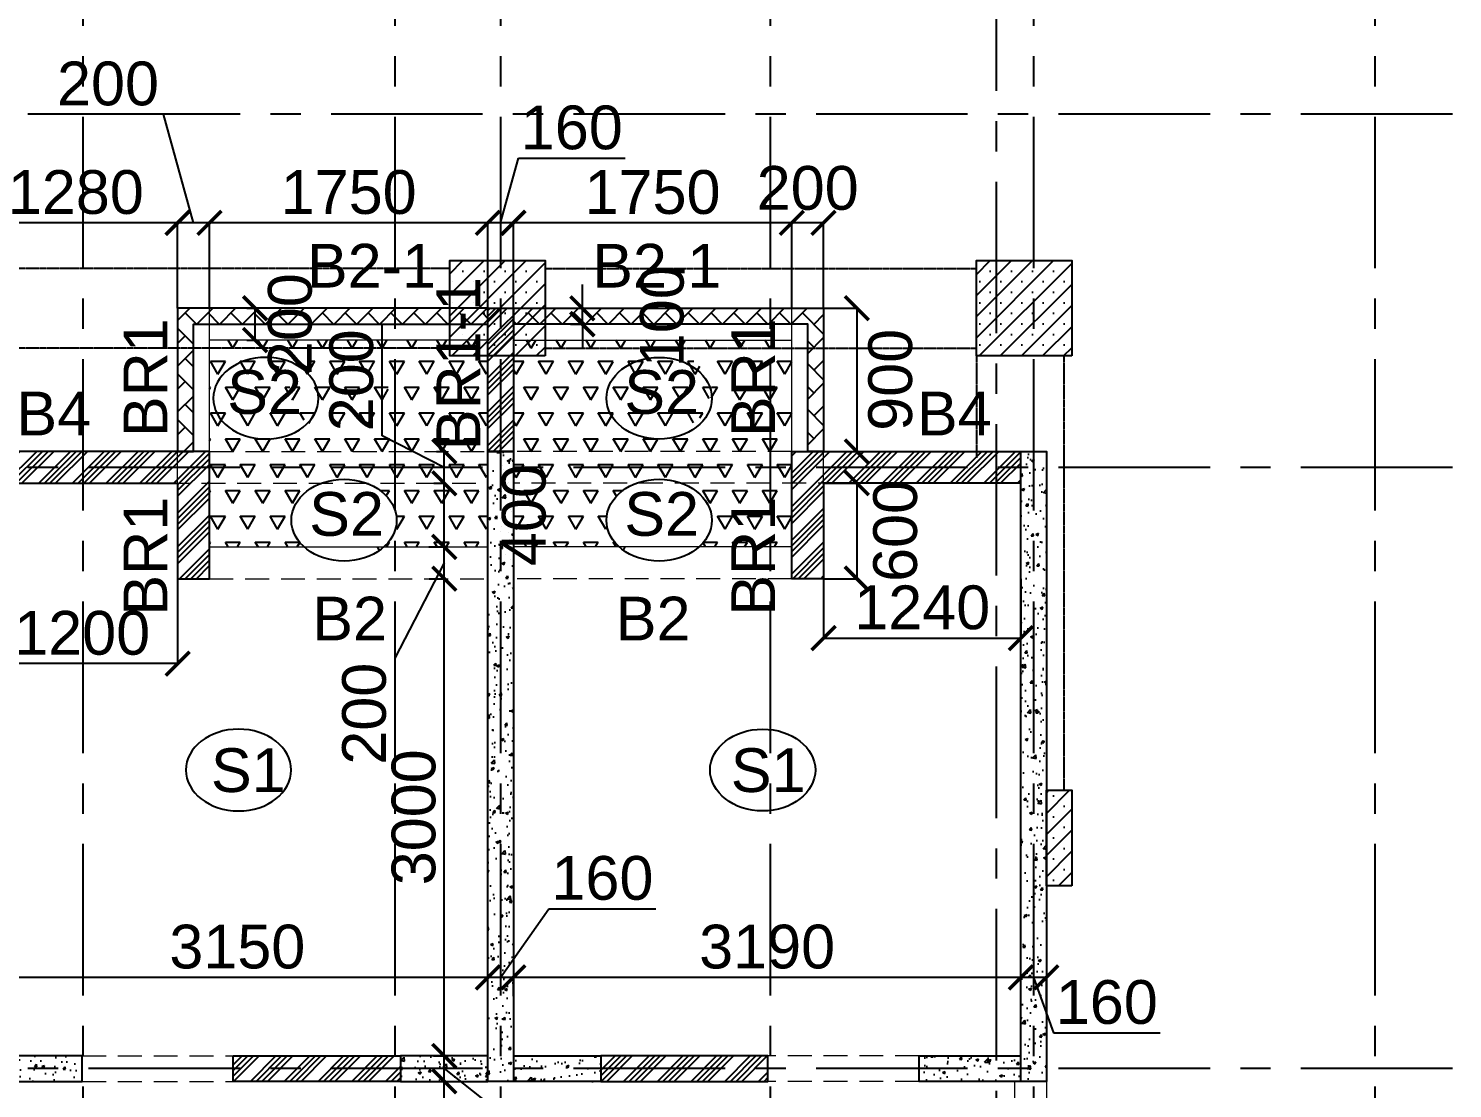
# Model space of a CAD drawing. Header units: inches. Extents: x 278200 to 407749, y -182622 to -96622.
# Drawn here: x 358032 to 366982, y -109950 to -103286 of the extents above; entities that cross this region are included whole.
import ezdxf

# ---------------------------------------------------------------- set-up
doc = ezdxf.new("R2010")
doc.units = ezdxf.units.IN
doc.header["$MEASUREMENT"] = 0
for name, pattern in [('CENTER', [50.8, 31.75, -6.35, 6.35, -6.35]), ('DASHED2', [9.525, 6.35, -3.175]), ('Hidden', [3, 2, -1])]:
    doc.linetypes.add(name, pattern=pattern)
for name, color, linetype in [('160 R.C. WALL HAT', 8, 'Continuous'), ('160 R.C.WALL', 6, 'Continuous'), ('AR-Column', 40, 'Continuous'), ('AR-Hidden', 251, 'DASHED2'), ('BAL. PARAPET WALL', 4, 'Continuous'), ('BEAM TEXT', 4, 'Continuous'), ('DIM', 251, 'Continuous'), ('GRID', 8, 'CENTER'), ('NON S.WALL HATCH', 8, 'Continuous'), ('NON STRUC R.C.WALL', 6, 'Continuous'), ('NON.STRUC.R.C.WALLS', 1, 'Continuous'), ('PARAPET WALL', 4, 'Continuous'), ('SUNKEN', 8, 'Continuous')]:
    doc.layers.add(name, color=color, linetype=linetype)
for name, color, linetype, lineweight in [('BEAMS', 3, 'Continuous', 0), ('SLAB CIR', 1, 'Continuous', 25), ('SLAB TXT', 3, 'Continuous', 0)]:
    doc.layers.add(name, color=color, linetype=linetype, lineweight=lineweight)
doc.styles.add('T200', font='sanss___.ttf', dxfattribs={"height": 275})
doc.styles.add('T300', font='sanss___.ttf', dxfattribs={"height": 350})
doc.dimstyles.new('T 200', dxfattribs={"dimtxt": 275, "dimasz": 150, "dimexe": 1, "dimexo": 0, "dimgap": 50, "dimtad": 1, "dimdec": 0, "dimrnd": 5, "dimdsep": 46, "dimtxsty": 'T200', "dimblk": 'ARCHTICK', "dimcen": 2.5, "dimdle": 1, "dimclrd": 5, "dimclre": 253, "dimclrt": 1, "dimadec": 0, "dimazin": 0, "dimtfac": 1, "dimtdec": 0, "dimtmove": 2, "dimatfit": 3, "dimfxl": 0, "dimarcsym": 0})
pattern_1 = [(60, (2581941.19, -332303.54), (-93.75, 162.379763), [93.75, -93.75]), (120, (2581941.19, -332303.54), (-187.5, 1e-07), [93.75, -93.75]), (0, (2581894.31, -332222.35), (93.75, 162.379763), [93.75, -93.75])]
pattern_2 = [(45, (2626358.34, -227125.94), (-106.066017, 106.066017), []), (45, (2626393.7, -227125.94), (-106.066017, 106.066017), []), (45, (2626429.05, -227125.94), (-106.066017, 106.066017), []), (45, (2626464.41, -227125.94), (-106.066017, 106.066017), [])]
pattern_3 = [(50, (2464819.82, 125850.9), (179.315046, -15.688034), [18.75, -206.25]), (355, (2464819.82, 125850.9), (-34.687833, 188.048033), [15, -165]), (100.451444, (2464834.76, 125849.6), (144.627212, 172.359998), [15.935048, -175.285528]), (46.1842, (2464819.82, 125900.9), (266.810333, -41.37982), [28.125, -309.375]), (96.635635, (2464842.05, 125897.46), (233.665486, 243.52965), [23.902586, -262.92844]), (351.184164, (2464819.82, 125900.9), (233.665486, 243.52965), [22.5, -247.5]), (21, (2464844.82, 125888.4), (149.226763, -100.654723), [18.75, -206.25]), (326, (2464844.82, 125888.4), (60.828833, 181.287511), [15, -165]), (71.451445, (2464857.25, 125880.02), (210.055594, 80.632788), [15.935047, -175.285528]), (37.5, (2464819.816, 125850.906), (3.0399638, 83.2234635), [0, -163, 0, -167.5, 0, -165.625]), (7.5, (2464819.82, 125850.91), (65.7673844, 98.602928), [0, -95.5, 0, -159.25, 0, -63.125]), (327.5, (2464764.066, 125850.906), (133.455609, -5.638718), [0, -62.5, 0, -195, 0, -258.75]), (317.5, (2464739.07, 125850.91), (145.7965423, 25.0262456), [0, -81.25, 0, -129.5, 0, -183.75])]
pattern_4 = [(45, (-132245.64, 74440.45), (-66.29126, 66.29126), []), (45, (-132179.35, 74440.45), (-66.29126, 66.29126), [0, -93.75])]

# ---------------------------------------------------------------- blocks, each defined once
blk = doc.blocks.new('_ARCHTICK')
at = {"color": 0, "linetype": 'ByBlock', "const_width": 0.15}
blk.add_lwpolyline([(-0.5, -0.5), (0.5, 0.5)], dxfattribs=at)
blk = doc.blocks.new('*D294')
at = {"layer": 'Defpoints', "color": 0}
for p in [(361079.3, -109251.4), (361079.3, -109370.1, 14.7), (364269.3, -109370.1, 14.7)]:
    blk.add_point(p, dxfattribs=at)
at = {"layer": 'DIM', "color": 5, "lineweight": -2}
blk.add_line((364270.3, -109251.4), (361078.3, -109251.4), dxfattribs=at)
at = {"layer": 'DIM', "color": 253, "lineweight": -2}
for p, q in [((361079.3, -109370.1), (361079.3, -109250.4)), ((364269.3, -109370.1), (364269.3, -109250.4))]:
    blk.add_line(p, q, dxfattribs=at)
at = {"layer": 'DIM', "color": 5, "lineweight": -2, "xscale": 150, "yscale": 150, "zscale": 150, "rotation": 180}
blk.add_blockref('_ARCHTICK', (361079.3, -109251.4), dxfattribs=at)
at = {"layer": 'DIM', "color": 5, "lineweight": -2, "xscale": 150, "yscale": 150, "zscale": 150}
blk.add_blockref('_ARCHTICK', (364269.3, -109251.4), dxfattribs=at)
at = {"layer": 'DIM', "color": 1, "insert": (362674.3, -109059.5), "char_height": 275, "attachment_point": 5, "style": 'T200'}
blk.add_mtext('3190', dxfattribs=at)
blk = doc.blocks.new('*D295')
at = {"layer": 'Defpoints', "color": 0}
for p in [(360919.3, -109251.4), (361079.3, -109370.1, 14.7), (360919.3, -109374.8, 14.7)]:
    blk.add_point(p, dxfattribs=at)
at = {"layer": 'DIM', "color": 5, "lineweight": -2}
for p, q in [((360999.3, -109251.4), (361303.1, -108819.7)), ((361303.1, -108819.7), (361975.4, -108819.7)), ((361080.3, -109251.4), (360918.3, -109251.4))]:
    blk.add_line(p, q, dxfattribs=at)
at = {"layer": 'DIM', "color": 253, "lineweight": -2}
for p, q in [((360919.3, -109374.8), (360919.3, -109250.4)), ((361079.3, -109370.1), (361079.3, -109250.4))]:
    blk.add_line(p, q, dxfattribs=at)
at = {"layer": 'DIM', "color": 5, "lineweight": -2, "xscale": 150, "yscale": 150, "zscale": 150, "rotation": 180}
blk.add_blockref('_ARCHTICK', (360919.3, -109251.4), dxfattribs=at)
at = {"layer": 'DIM', "color": 5, "lineweight": -2, "xscale": 150, "yscale": 150, "zscale": 150}
blk.add_blockref('_ARCHTICK', (361079.3, -109251.4), dxfattribs=at)
at = {"layer": 'DIM', "color": 1, "insert": (361639.2, -108627.8), "char_height": 275, "attachment_point": 5, "style": 'T200'}
blk.add_mtext('160', dxfattribs=at)
blk = doc.blocks.new('*D296')
at = {"layer": 'Defpoints', "color": 0}
for p in [(357769.3, -109251.4), (357769.3, -109328.9, 14.7), (360919.3, -109374.8, 14.7)]:
    blk.add_point(p, dxfattribs=at)
at = {"layer": 'DIM', "color": 5, "lineweight": -2}
blk.add_line((360920.3, -109251.4), (357768.3, -109251.4), dxfattribs=at)
at = {"layer": 'DIM', "color": 253, "lineweight": -2}
for p, q in [((357769.3, -109328.9), (357769.3, -109250.4)), ((360919.3, -109374.8), (360919.3, -109250.4))]:
    blk.add_line(p, q, dxfattribs=at)
at = {"layer": 'DIM', "color": 5, "lineweight": -2, "xscale": 150, "yscale": 150, "zscale": 150, "rotation": 180}
blk.add_blockref('_ARCHTICK', (357769.3, -109251.4), dxfattribs=at)
at = {"layer": 'DIM', "color": 5, "lineweight": -2, "xscale": 150, "yscale": 150, "zscale": 150}
blk.add_blockref('_ARCHTICK', (360919.3, -109251.4), dxfattribs=at)
at = {"layer": 'DIM', "color": 1, "insert": (359344.3, -109059.5), "char_height": 275, "attachment_point": 5, "style": 'T200'}
blk.add_mtext('3150', dxfattribs=at)
blk = doc.blocks.new('*D356')
at = {"layer": 'Defpoints', "color": 0}
for p in [(360568.6, -109904.9, 14.7), (360645.3, -109904.9), (360589.4, -111704.9, 14.7)]:
    blk.add_point(p, dxfattribs=at)
at = {"layer": 'DIM', "color": 253, "lineweight": -2}
for p, q in [((360568.6, -109904.9), (360646.3, -109904.9)), ((360589.4, -111704.9), (360646.3, -111704.9))]:
    blk.add_line(p, q, dxfattribs=at)
at = {"layer": 'DIM', "color": 5, "lineweight": -2}
blk.add_line((360645.3, -111705.9), (360645.3, -109903.9), dxfattribs=at)
at = {"layer": 'DIM', "color": 5, "lineweight": -2, "xscale": 150, "yscale": 150, "zscale": 150}
for p, rotation in [((360645.3, -109904.9), 90), ((360645.3, -111704.9), 270)]:
    blk.add_blockref('_ARCHTICK', p, dxfattribs=dict(at, rotation=rotation))
at = {"layer": 'DIM', "color": 1, "insert": (360453.7, -110804.9), "char_height": 275, "attachment_point": 5, "rotation": 90, "style": 'T200'}
blk.add_mtext('1800', dxfattribs=at)
blk = doc.blocks.new('*D357')
at = {"layer": 'Defpoints', "color": 0}
for p in [(360576.5, -109744.9, 14.7), (360645.3, -109744.9), (360568.6, -109904.9, 14.7)]:
    blk.add_point(p, dxfattribs=at)
at = {"layer": 'DIM', "color": 253, "lineweight": -2}
for p, q in [((360576.5, -109744.9), (360646.3, -109744.9)), ((360568.6, -109904.9), (360646.3, -109904.9))]:
    blk.add_line(p, q, dxfattribs=at)
at = {"layer": 'DIM', "color": 5, "lineweight": -2}
for p, q in [((360645.3, -109905.9), (360645.3, -109743.9)), ((360645.3, -109824.9), (360999.3, -110105.9)), ((360999.3, -110105.9), (360999.3, -110778.2))]:
    blk.add_line(p, q, dxfattribs=at)
at = {"layer": 'DIM', "color": 5, "lineweight": -2, "xscale": 150, "yscale": 150, "zscale": 150}
for p, rotation in [((360645.3, -109744.9), 90), ((360645.3, -109904.9), 270)]:
    blk.add_blockref('_ARCHTICK', p, dxfattribs=dict(at, rotation=rotation))
at = {"layer": 'DIM', "color": 1, "insert": (360807.4, -110442), "char_height": 275, "attachment_point": 5, "rotation": 90, "style": 'T200'}
blk.add_mtext('160', dxfattribs=at)
blk = doc.blocks.new('*D358')
at = {"layer": 'Defpoints', "color": 0}
for p in [(360549.8, -106744.9, 14.7), (360645.3, -106744.9), (360576.5, -109744.9, 14.7)]:
    blk.add_point(p, dxfattribs=at)
at = {"layer": 'DIM', "color": 253, "lineweight": -2}
for p, q in [((360549.8, -106744.9), (360646.3, -106744.9)), ((360576.5, -109744.9), (360646.3, -109744.9))]:
    blk.add_line(p, q, dxfattribs=at)
at = {"layer": 'DIM', "color": 5, "lineweight": -2}
blk.add_line((360645.3, -109745.9), (360645.3, -106743.9), dxfattribs=at)
at = {"layer": 'DIM', "color": 5, "lineweight": -2, "xscale": 150, "yscale": 150, "zscale": 150}
for p, rotation in [((360645.3, -106744.9), 90), ((360645.3, -109744.9), 270)]:
    blk.add_blockref('_ARCHTICK', p, dxfattribs=dict(at, rotation=rotation))
at = {"layer": 'DIM', "color": 1, "insert": (360453.5, -108244.9), "char_height": 275, "attachment_point": 5, "rotation": 90, "style": 'T200'}
blk.add_mtext('3000', dxfattribs=at)
blk = doc.blocks.new('*D359')
at = {"layer": 'Defpoints', "color": 0}
for p in [(360548.9, -106544.9, 14.7), (360645.3, -106544.9), (360549.8, -106744.9, 14.7)]:
    blk.add_point(p, dxfattribs=at)
at = {"layer": 'DIM', "color": 253, "lineweight": -2}
for p, q in [((360548.9, -106544.9), (360646.3, -106544.9)), ((360549.8, -106744.9), (360646.3, -106744.9))]:
    blk.add_line(p, q, dxfattribs=at)
at = {"layer": 'DIM', "color": 5, "lineweight": -2}
for p, q in [((360645.3, -106745.9), (360645.3, -106543.9)), ((360645.3, -106644.9), (360334.3, -107244.7)), ((360334.3, -107244.7), (360334.3, -107942.9))]:
    blk.add_line(p, q, dxfattribs=at)
at = {"layer": 'DIM', "color": 5, "lineweight": -2, "xscale": 150, "yscale": 150, "zscale": 150}
for p, rotation in [((360645.3, -106544.9), 90), ((360645.3, -106744.9), 270)]:
    blk.add_blockref('_ARCHTICK', p, dxfattribs=dict(at, rotation=rotation))
at = {"layer": 'DIM', "color": 1, "insert": (360142.6, -107593.8), "char_height": 275, "attachment_point": 5, "rotation": 90, "style": 'T200'}
blk.add_mtext('200', dxfattribs=at)
blk = doc.blocks.new('*D360')
at = {"layer": 'Defpoints', "color": 0}
for p in [(360580.3, -106144.9, 14.7), (360645.3, -106144.9), (360548.9, -106544.9, 14.7)]:
    blk.add_point(p, dxfattribs=at)
at = {"layer": 'DIM', "color": 253, "lineweight": -2}
for p, q in [((360580.3, -106144.9), (360646.3, -106144.9)), ((360548.9, -106544.9), (360646.3, -106544.9))]:
    blk.add_line(p, q, dxfattribs=at)
at = {"layer": 'DIM', "color": 5, "lineweight": -2}
blk.add_line((360645.3, -106545.9), (360645.3, -106143.9), dxfattribs=at)
at = {"layer": 'DIM', "color": 5, "lineweight": -2, "xscale": 150, "yscale": 150, "zscale": 150}
for p, rotation in [((360645.3, -106144.9), 90), ((360645.3, -106544.9), 270)]:
    blk.add_blockref('_ARCHTICK', p, dxfattribs=dict(at, rotation=rotation))
at = {"layer": 'DIM', "color": 1, "insert": (361146.3, -106344.9), "char_height": 275, "attachment_point": 5, "rotation": 90, "style": 'T200'}
blk.add_mtext('400', dxfattribs=at)
blk = doc.blocks.new('*D361')
at = {"layer": 'Defpoints', "color": 0}
for p in [(360595.8, -105944.9, 14.7), (360645.3, -105944.9), (360580.3, -106144.9, 14.7)]:
    blk.add_point(p, dxfattribs=at)
at = {"layer": 'DIM', "color": 5, "lineweight": -2}
for p, q in [((360253.8, -105846.9), (360253.8, -105148.7)), ((360645.3, -106044.9), (360253.8, -105846.9)), ((360645.3, -106145.9), (360645.3, -105943.9))]:
    blk.add_line(p, q, dxfattribs=at)
at = {"layer": 'DIM', "color": 253, "lineweight": -2}
for p, q in [((360595.8, -105944.9), (360646.3, -105944.9)), ((360580.3, -106144.9), (360646.3, -106144.9))]:
    blk.add_line(p, q, dxfattribs=at)
at = {"layer": 'DIM', "color": 5, "lineweight": -2, "xscale": 150, "yscale": 150, "zscale": 150}
for p, rotation in [((360645.3, -105944.9), 90), ((360645.3, -106144.9), 270)]:
    blk.add_blockref('_ARCHTICK', p, dxfattribs=dict(at, rotation=rotation))
at = {"layer": 'DIM', "color": 1, "insert": (360062.1, -105497.8), "char_height": 275, "attachment_point": 5, "rotation": 90, "style": 'T200'}
blk.add_mtext('200', dxfattribs=at)
blk = doc.blocks.new('*D433')
at = {"layer": 'Defpoints', "color": 0}
for p in [(364269.3, -109251.4), (364269.3, -109434.5, 14.7), (364429.3, -109434.5, 14.7)]:
    blk.add_point(p, dxfattribs=at)
at = {"layer": 'DIM', "color": 5, "lineweight": -2}
for p, q in [((364430.3, -109251.4), (364268.3, -109251.4)), ((364349.3, -109251.4), (364473.3, -109599.8)), ((364473.3, -109599.8), (365145.6, -109599.8))]:
    blk.add_line(p, q, dxfattribs=at)
at = {"layer": 'DIM', "color": 253, "lineweight": -2}
for p, q in [((364269.3, -109434.5), (364269.3, -109250.4)), ((364429.3, -109434.5), (364429.3, -109250.4))]:
    blk.add_line(p, q, dxfattribs=at)
at = {"layer": 'DIM', "color": 5, "lineweight": -2, "xscale": 150, "yscale": 150, "zscale": 150, "rotation": 180}
blk.add_blockref('_ARCHTICK', (364269.3, -109251.4), dxfattribs=at)
at = {"layer": 'DIM', "color": 5, "lineweight": -2, "xscale": 150, "yscale": 150, "zscale": 150}
blk.add_blockref('_ARCHTICK', (364429.3, -109251.4), dxfattribs=at)
at = {"layer": 'DIM', "color": 1, "insert": (364809.4, -109408), "char_height": 275, "attachment_point": 5, "style": 'T200'}
blk.add_mtext('160', dxfattribs=at)
blk = doc.blocks.new('*D434')
at = {"layer": 'Defpoints', "color": 0}
for p in [(363029.3, -105044.9, 14.7), (363029.2, -105944.9, 14.7), (363238.2, -105944.9)]:
    blk.add_point(p, dxfattribs=at)
at = {"layer": 'DIM', "color": 253, "lineweight": -2}
for p, q in [((363029.3, -105044.9), (363239.2, -105044.9)), ((363029.2, -105944.9), (363239.2, -105944.9))]:
    blk.add_line(p, q, dxfattribs=at)
at = {"layer": 'DIM', "color": 5, "lineweight": -2}
blk.add_line((363238.2, -105043.9), (363238.2, -105945.9), dxfattribs=at)
at = {"layer": 'DIM', "color": 5, "lineweight": -2, "xscale": 150, "yscale": 150, "zscale": 150}
for p, rotation in [((363238.2, -105044.9), 90), ((363238.2, -105944.9), 270)]:
    blk.add_blockref('_ARCHTICK', p, dxfattribs=dict(at, rotation=rotation))
at = {"layer": 'DIM', "color": 1, "insert": (363449.5, -105494.9), "char_height": 275, "attachment_point": 5, "rotation": 90, "style": 'T200'}
blk.add_mtext('900', dxfattribs=at)
blk = doc.blocks.new('*D435')
at = {"layer": 'Defpoints', "color": 0}
for p in [(363029.3, -106144.9, 14.7), (363029.3, -106744.9, 14.7), (363238.2, -106744.9)]:
    blk.add_point(p, dxfattribs=at)
at = {"layer": 'DIM', "color": 253, "lineweight": -2}
for p, q in [((363029.3, -106144.9), (363239.2, -106144.9)), ((363029.3, -106744.9), (363239.2, -106744.9))]:
    blk.add_line(p, q, dxfattribs=at)
at = {"layer": 'DIM', "color": 5, "lineweight": -2}
blk.add_line((363238.2, -106143.9), (363238.2, -106745.9), dxfattribs=at)
at = {"layer": 'DIM', "color": 5, "lineweight": -2, "xscale": 150, "yscale": 150, "zscale": 150}
for p, rotation in [((363238.2, -106144.9), 90), ((363238.2, -106744.9), 270)]:
    blk.add_blockref('_ARCHTICK', p, dxfattribs=dict(at, rotation=rotation))
at = {"layer": 'DIM', "color": 1, "insert": (363480.5, -106444.9), "char_height": 275, "attachment_point": 5, "rotation": 90, "style": 'T200'}
blk.add_mtext('600', dxfattribs=at)
blk = doc.blocks.new('*D436')
at = {"layer": 'Defpoints', "color": 0}
for p in [(362829.3, -104507.8), (362829.3, -105044.9, 14.7), (363029.3, -105044.9, 14.7)]:
    blk.add_point(p, dxfattribs=at)
at = {"layer": 'DIM', "color": 5, "lineweight": -2}
blk.add_line((363030.3, -104507.8), (362828.3, -104507.8), dxfattribs=at)
at = {"layer": 'DIM', "color": 253, "lineweight": -2}
for p, q in [((362829.3, -105044.9), (362829.3, -104506.8)), ((363029.3, -105044.9), (363029.3, -104506.8))]:
    blk.add_line(p, q, dxfattribs=at)
at = {"layer": 'DIM', "color": 5, "lineweight": -2, "xscale": 150, "yscale": 150, "zscale": 150, "rotation": 180}
blk.add_blockref('_ARCHTICK', (362829.3, -104507.8), dxfattribs=at)
at = {"layer": 'DIM', "color": 5, "lineweight": -2, "xscale": 150, "yscale": 150, "zscale": 150}
blk.add_blockref('_ARCHTICK', (363029.3, -104507.8), dxfattribs=at)
at = {"layer": 'DIM', "color": 1, "insert": (362929.3, -104290.1), "char_height": 275, "attachment_point": 5, "style": 'T200'}
blk.add_mtext('200', dxfattribs=at)
blk = doc.blocks.new('*D437')
at = {"layer": 'Defpoints', "color": 0}
for p in [(361079.3, -104507.8), (361079.3, -105044.9, 14.7), (362829.3, -105044.9, 14.7)]:
    blk.add_point(p, dxfattribs=at)
at = {"layer": 'DIM', "color": 5, "lineweight": -2}
blk.add_line((362830.3, -104507.8), (361078.3, -104507.8), dxfattribs=at)
at = {"layer": 'DIM', "color": 253, "lineweight": -2}
for p, q in [((361079.3, -105044.9), (361079.3, -104506.8)), ((362829.3, -105044.9), (362829.3, -104506.8))]:
    blk.add_line(p, q, dxfattribs=at)
at = {"layer": 'DIM', "color": 5, "lineweight": -2, "xscale": 150, "yscale": 150, "zscale": 150, "rotation": 180}
blk.add_blockref('_ARCHTICK', (361079.3, -104507.8), dxfattribs=at)
at = {"layer": 'DIM', "color": 5, "lineweight": -2, "xscale": 150, "yscale": 150, "zscale": 150}
blk.add_blockref('_ARCHTICK', (362829.3, -104507.8), dxfattribs=at)
at = {"layer": 'DIM', "color": 1, "insert": (361954.3, -104316.1), "char_height": 275, "attachment_point": 5, "style": 'T200'}
blk.add_mtext('1750', dxfattribs=at)
blk = doc.blocks.new('*D438')
at = {"layer": 'Defpoints', "color": 0}
for p in [(360919.3, -104507.8), (360919.3, -105044.9, 14.7), (361079.3, -105044.9, 14.7)]:
    blk.add_point(p, dxfattribs=at)
at = {"layer": 'DIM', "color": 5, "lineweight": -2}
for p, q in [((360999.3, -104507.8), (361110.6, -104101.6)), ((361110.6, -104101.6), (361782.8, -104101.6)), ((361080.3, -104507.8), (360918.3, -104507.8))]:
    blk.add_line(p, q, dxfattribs=at)
at = {"layer": 'DIM', "color": 253, "lineweight": -2}
for p, q in [((360919.3, -105044.9), (360919.3, -104506.8)), ((361079.3, -105044.9), (361079.3, -104506.8))]:
    blk.add_line(p, q, dxfattribs=at)
at = {"layer": 'DIM', "color": 5, "lineweight": -2, "xscale": 150, "yscale": 150, "zscale": 150, "rotation": 180}
blk.add_blockref('_ARCHTICK', (360919.3, -104507.8), dxfattribs=at)
at = {"layer": 'DIM', "color": 5, "lineweight": -2, "xscale": 150, "yscale": 150, "zscale": 150}
blk.add_blockref('_ARCHTICK', (361079.3, -104507.8), dxfattribs=at)
at = {"layer": 'DIM', "color": 1, "insert": (361446.7, -103909.7), "char_height": 275, "attachment_point": 5, "style": 'T200'}
blk.add_mtext('160', dxfattribs=at)
blk = doc.blocks.new('*D439')
at = {"layer": 'Defpoints', "color": 0}
for p in [(359169.3, -104507.8), (359169.3, -105044.9, 14.7), (360919.3, -105044.9, 14.7)]:
    blk.add_point(p, dxfattribs=at)
at = {"layer": 'DIM', "color": 5, "lineweight": -2}
blk.add_line((360920.3, -104507.8), (359168.3, -104507.8), dxfattribs=at)
at = {"layer": 'DIM', "color": 253, "lineweight": -2}
for p, q in [((359169.3, -105044.9), (359169.3, -104506.8)), ((360919.3, -105044.9), (360919.3, -104506.8))]:
    blk.add_line(p, q, dxfattribs=at)
at = {"layer": 'DIM', "color": 5, "lineweight": -2, "xscale": 150, "yscale": 150, "zscale": 150, "rotation": 180}
blk.add_blockref('_ARCHTICK', (359169.3, -104507.8), dxfattribs=at)
at = {"layer": 'DIM', "color": 5, "lineweight": -2, "xscale": 150, "yscale": 150, "zscale": 150}
blk.add_blockref('_ARCHTICK', (360919.3, -104507.8), dxfattribs=at)
at = {"layer": 'DIM', "color": 1, "insert": (360044.3, -104316.1), "char_height": 275, "attachment_point": 5, "style": 'T200'}
blk.add_mtext('1750', dxfattribs=at)
blk = doc.blocks.new('*D440')
at = {"layer": 'Defpoints', "color": 0}
for p in [(358969.3, -104507.8), (358969.3, -105044.9, 14.7), (359169.3, -105044.9, 14.7)]:
    blk.add_point(p, dxfattribs=at)
at = {"layer": 'DIM', "color": 5, "lineweight": -2}
for p, q in [((358880.7, -103825), (358182.4, -103825)), ((359069.3, -104507.8), (358880.7, -103825)), ((359170.3, -104507.8), (358968.3, -104507.8))]:
    blk.add_line(p, q, dxfattribs=at)
at = {"layer": 'DIM', "color": 253, "lineweight": -2}
for p, q in [((358969.3, -105044.9), (358969.3, -104506.8)), ((359169.3, -105044.9), (359169.3, -104506.8))]:
    blk.add_line(p, q, dxfattribs=at)
at = {"layer": 'DIM', "color": 5, "lineweight": -2, "xscale": 150, "yscale": 150, "zscale": 150, "rotation": 180}
blk.add_blockref('_ARCHTICK', (358969.3, -104507.8), dxfattribs=at)
at = {"layer": 'DIM', "color": 5, "lineweight": -2, "xscale": 150, "yscale": 150, "zscale": 150}
blk.add_blockref('_ARCHTICK', (359169.3, -104507.8), dxfattribs=at)
at = {"layer": 'DIM', "color": 1, "insert": (358531.6, -103633.4), "char_height": 275, "attachment_point": 5, "style": 'T200'}
blk.add_mtext('200', dxfattribs=at)
blk = doc.blocks.new('*D441')
at = {"layer": 'Defpoints', "color": 0}
for p in [(357689.3, -104507.8), (357689.3, -104594.8, 14.7), (358969.3, -105044.9, 14.7)]:
    blk.add_point(p, dxfattribs=at)
at = {"layer": 'DIM', "color": 5, "lineweight": -2}
blk.add_line((358970.3, -104507.8), (357688.3, -104507.8), dxfattribs=at)
at = {"layer": 'DIM', "color": 253, "lineweight": -2}
for p, q in [((357689.3, -104594.8), (357689.3, -104506.8)), ((358969.3, -105044.9), (358969.3, -104506.8))]:
    blk.add_line(p, q, dxfattribs=at)
at = {"layer": 'DIM', "color": 5, "lineweight": -2, "xscale": 150, "yscale": 150, "zscale": 150, "rotation": 180}
blk.add_blockref('_ARCHTICK', (357689.3, -104507.8), dxfattribs=at)
at = {"layer": 'DIM', "color": 5, "lineweight": -2, "xscale": 150, "yscale": 150, "zscale": 150}
blk.add_blockref('_ARCHTICK', (358969.3, -104507.8), dxfattribs=at)
at = {"layer": 'DIM', "color": 1, "insert": (358329.3, -104316.1), "char_height": 275, "attachment_point": 5, "style": 'T200'}
blk.add_mtext('1280', dxfattribs=at)
blk = doc.blocks.new('*D473')
at = {"layer": 'Defpoints', "color": 0}
for p in [(361438.3, -105044.9, 14.7), (361513, -105044.9), (361438.3, -105144.9, 14.7)]:
    blk.add_point(p, dxfattribs=at)
at = {"layer": 'DIM', "color": 5, "lineweight": -2}
for p, q in [((361513, -105044.9), (361513, -104894.9)), ((361513, -105144.9), (361513, -105044.9)), ((361513, -105144.9), (361513, -105294.9))]:
    blk.add_line(p, q, dxfattribs=at)
at = {"layer": 'DIM', "color": 253, "lineweight": -2}
for p, q in [((361438.3, -105044.9), (361514, -105044.9)), ((361438.3, -105144.9), (361514, -105144.9))]:
    blk.add_line(p, q, dxfattribs=at)
at = {"layer": 'DIM', "color": 5, "lineweight": -2, "xscale": 150, "yscale": 150, "zscale": 150}
for p, rotation in [((361513, -105044.9), 270), ((361513, -105144.9), 90)]:
    blk.add_blockref('_ARCHTICK', p, dxfattribs=dict(at, rotation=rotation))
at = {"layer": 'DIM', "color": 1, "insert": (362014, -105094.9), "char_height": 275, "attachment_point": 5, "rotation": 90, "style": 'T200'}
blk.add_mtext('100', dxfattribs=at)
blk = doc.blocks.new('*D474')
at = {"layer": 'Defpoints', "color": 0}
for p in [(359405.2, -105044.9, 14.7), (359456, -105044.9), (359405.2, -105244.9, 14.7)]:
    blk.add_point(p, dxfattribs=at)
at = {"layer": 'DIM', "color": 253, "lineweight": -2}
for p, q in [((359405.2, -105044.9), (359457, -105044.9)), ((359405.2, -105244.9), (359457, -105244.9))]:
    blk.add_line(p, q, dxfattribs=at)
at = {"layer": 'DIM', "color": 5, "lineweight": -2}
blk.add_line((359456, -105245.9), (359456, -105043.9), dxfattribs=at)
at = {"layer": 'DIM', "color": 5, "lineweight": -2, "xscale": 150, "yscale": 150, "zscale": 150}
for p, rotation in [((359456, -105044.9), 90), ((359456, -105244.9), 270)]:
    blk.add_blockref('_ARCHTICK', p, dxfattribs=dict(at, rotation=rotation))
at = {"layer": 'DIM', "color": 1, "insert": (359676.4, -105144.9), "char_height": 275, "attachment_point": 5, "rotation": 90, "style": 'T200'}
blk.add_mtext('200', dxfattribs=at)
blk = doc.blocks.new('*D796')
at = {"layer": 'Defpoints', "color": 0}
for p in [(363029.3, -106744.9), (364269.3, -106744.9, 14.7), (364269.3, -107118.4)]:
    blk.add_point(p, dxfattribs=at)
at = {"layer": 'DIM', "color": 253, "lineweight": -2}
for p, q in [((363029.3, -106744.9), (363029.3, -107119.4)), ((364269.3, -106744.9), (364269.3, -107119.4))]:
    blk.add_line(p, q, dxfattribs=at)
at = {"layer": 'DIM', "color": 5, "lineweight": -2}
blk.add_line((363028.3, -107118.4), (364270.3, -107118.4), dxfattribs=at)
at = {"layer": 'DIM', "color": 5, "lineweight": -2, "xscale": 150, "yscale": 150, "zscale": 150, "rotation": 180}
blk.add_blockref('_ARCHTICK', (363029.3, -107118.4), dxfattribs=at)
at = {"layer": 'DIM', "color": 5, "lineweight": -2, "xscale": 150, "yscale": 150, "zscale": 150}
blk.add_blockref('_ARCHTICK', (364269.3, -107118.4), dxfattribs=at)
at = {"layer": 'DIM', "color": 1, "insert": (363649.3, -106926.8), "char_height": 275, "attachment_point": 5, "style": 'T200'}
blk.add_mtext('1240', dxfattribs=at)
blk = doc.blocks.new('*D797')
at = {"layer": 'Defpoints', "color": 0}
for p in [(357769.3, -106744.9, 14.7), (358969.3, -106744.9, 14.7), (357769.3, -107278.7)]:
    blk.add_point(p, dxfattribs=at)
at = {"layer": 'DIM', "color": 253, "lineweight": -2}
for p, q in [((357769.3, -106744.9), (357769.3, -107279.7)), ((358969.3, -106744.9), (358969.3, -107279.7))]:
    blk.add_line(p, q, dxfattribs=at)
at = {"layer": 'DIM', "color": 5, "lineweight": -2}
blk.add_line((358970.3, -107278.7), (357768.3, -107278.7), dxfattribs=at)
at = {"layer": 'DIM', "color": 5, "lineweight": -2, "xscale": 150, "yscale": 150, "zscale": 150, "rotation": 180}
blk.add_blockref('_ARCHTICK', (357769.3, -107278.7), dxfattribs=at)
at = {"layer": 'DIM', "color": 5, "lineweight": -2, "xscale": 150, "yscale": 150, "zscale": 150}
blk.add_blockref('_ARCHTICK', (358969.3, -107278.7), dxfattribs=at)
at = {"layer": 'DIM', "color": 1, "insert": (358369.3, -107087.1), "char_height": 275, "attachment_point": 5, "style": 'T200'}
blk.add_mtext('1200', dxfattribs=at)
blk = doc.blocks.new('A$C02A55DAE')
at = {"layer": 'NON S.WALL HATCH'}
h = blk.add_hatch(dxfattribs=at)
h.set_pattern_fill('SACNCR', color=256, scale=1000)
h.set_pattern_definition(pattern_4)
h.paths.add_polyline_path([(76018.6, 600), (75418.6, 600), (75418.6, 1200), (76018.6, 1200)])
h = blk.add_hatch(dxfattribs=at)
h.set_pattern_fill('SACNCR', color=256, scale=1000)
h.set_pattern_definition(pattern_4)
h.paths.add_polyline_path([(79328.6, 600), (78728.6, 600), (78728.6, 1200), (79328.6, 1200)])
h = blk.add_hatch(dxfattribs=at)
h.set_pattern_fill('SACNCR', color=256, scale=1000)
h.set_pattern_definition([(45, (-132245.64, 75915.45), (-66.29126, 66.29126), []), (45, (-132179.35, 75915.45), (-66.29126, 66.29126), [0, -93.75])])
h.paths.add_polyline_path([(79328.6, -2730), (79168.6, -2730), (79168.6, -2130), (79328.6, -2130)])
at = {"layer": 'AR-Column', "color": 4, "elevation": -29.5}
for points in [[(76018.6, 600), (75418.6, 600), (75418.6, 1200), (76018.6, 1200)], [(79328.6, 600), (78728.6, 600), (78728.6, 1200), (79328.6, 1200)], [(79328.6, -2730), (79168.6, -2730), (79168.6, -2130), (79328.6, -2130)]]:
    blk.add_lwpolyline(points, close=True, dxfattribs=at)
at = {"layer": 'AR-Hidden', "ltscale": 0.009}
for p, q in [((75418.6, 1150, -29.5), (72708.6, 1150, -29.5)), ((76018.6, 1150, -29.5), (78728.6, 1150, -29.5)), ((75418.6, 650, -29.5), (72708.6, 650, -29.5)), ((76018.6, 650, -29.5), (78728.6, 650, -29.5)), ((78728.6, 600, -29.5), (78728.6, -40, -29.5)), ((79278.6, 600, -29.5), (79278.6, -2130, -29.5))]:
    blk.add_line(p, q, dxfattribs=at)

msp = doc.modelspace()

# ---------------------------------------------------------------- hatches: boundary and pattern name
at = {"layer": '160 R.C. WALL HAT'}
h = msp.add_hatch(dxfattribs=at)
h.set_pattern_fill('AR-CONC', color=256, scale=25)
h.set_pattern_definition(pattern_3)
h.paths.add_polyline_path([(360919.3, -105944.9), (361079.3, -105944.9), (361079.3, -109904.9), (360919.3, -109904.9)])
h = msp.add_hatch(dxfattribs=at)
h.set_pattern_fill('AR-CONC', color=256, scale=25)
h.set_pattern_definition(pattern_3)
h.paths.add_polyline_path([(364269.3, -105944.9), (364429.3, -105944.9), (364429.3, -109904.9), (364269.3, -109904.9)])
h = msp.add_hatch(dxfattribs=at)
h.set_pattern_fill('AR-CONC', color=256, scale=25)
h.set_pattern_definition(pattern_3)
h.paths.add_polyline_path([(358369.3, -109744.9), (358369.3, -109904.9), (357769.3, -109904.9), (357769.3, -109744.9)])
h = msp.add_hatch(dxfattribs=at)
h.set_pattern_fill('AR-CONC', color=256, scale=25)
h.set_pattern_definition(pattern_3)
h.paths.add_polyline_path([(360369.3, -109904.9), (360369.3, -109744.9), (360919.3, -109744.9), (360919.3, -109904.9)])
h = msp.add_hatch(dxfattribs=at)
h.set_pattern_fill('AR-CONC', color=256, scale=25)
h.set_pattern_definition(pattern_3)
h.paths.add_polyline_path([(361079.3, -109904.9), (361079.3, -109744.9), (361629.3, -109744.9), (361629.3, -109904.9)])
h = msp.add_hatch(dxfattribs=at)
h.set_pattern_fill('AR-CONC', color=256, scale=25)
h.set_pattern_definition(pattern_3)
h.paths.add_polyline_path([(363649.3, -109744.9), (364269.3, -109744.9), (364269.3, -109904.9), (363649.3, -109904.9)])
at = {"layer": 'BAL. PARAPET WALL'}
h = msp.add_hatch(dxfattribs=at)
h.set_pattern_fill('AR-HBONE', color=256, angle=-90, style=0)
h.set_pattern_definition([(315, (857600.63, 2020013.36), (143.684098, -4e-14), [304.8, -101.6]), (45, (857672.47, 2019941.51), (143.684098, -4e-14), [304.8, -101.6])])
h.paths.add_polyline_path([(360919.3, -105144.9), (360919.3, -105044.9), (358969.3, -105044.9), (358969.3, -105944.9), (359069.3, -105944.9), (359069.3, -105144.9)])
h = msp.add_hatch(dxfattribs=at)
h.set_pattern_fill('AR-HBONE', color=256, angle=-90, style=0)
h.set_pattern_definition([(315, (857600.63, 2020013.36), (143.684098, -4e-14), [304.8, -101.6]), (45, (857672.47, 2019941.51), (143.684098, -4e-14), [304.8, -101.6])])
h.paths.add_polyline_path([(361079.3, -105144.9), (361079.3, -105044.9), (363029.3, -105044.9), (363029.3, -105944.9), (362929.3, -105944.9), (362929.3, -105144.9)])
at = {"layer": 'NON STRUC R.C.WALL'}
h = msp.add_hatch(dxfattribs=at)
h.set_pattern_fill('ANSI34', color=1, scale=200)
h.set_pattern_definition([(45, (2626358.34, -227165.94), (-106.066017, 106.066017), []), (45, (2626393.7, -227165.94), (-106.066017, 106.066017), []), (45, (2626429.05, -227165.94), (-106.066017, 106.066017), []), (45, (2626464.41, -227165.94), (-106.066017, 106.066017), [])])
h.paths.add_polyline_path([(361079.3, -105944.9), (360919.3, -105944.9), (360919.3, -105044.9), (361079.3, -105044.9)])
h = msp.add_hatch(dxfattribs=at)
h.set_pattern_fill('ANSI34', color=1, scale=200)
h.set_pattern_definition(pattern_2)
h.paths.add_polyline_path([(357769.3, -106144.9), (358969.3, -106144.9), (358969.3, -106744.9), (359169.3, -106744.9), (359169.3, -105944.9), (357769.3, -105944.9)])
h = msp.add_hatch(dxfattribs=at)
h.set_pattern_fill('ANSI34', color=1, scale=200)
h.set_pattern_definition(pattern_2)
h.paths.add_polyline_path([(364269.3, -106144.9), (363029.3, -106144.9), (363029.3, -106744.9), (362829.3, -106744.9), (362829.3, -105944.9), (364269.3, -105944.9)])
h = msp.add_hatch(dxfattribs=at)
h.set_pattern_fill('ANSI34', color=1, scale=200)
h.set_pattern_definition(pattern_2)
h.paths.add_polyline_path([(359319.3, -109744.9), (360369.3, -109744.9), (360369.3, -109904.9), (359319.3, -109904.9)])
h = msp.add_hatch(dxfattribs=at)
h.set_pattern_fill('ANSI34', color=1, scale=200)
h.set_pattern_definition([(45, (2637503.61, -232326.07), (-106.066017, 106.066017), []), (45, (2637538.97, -232326.07), (-106.066017, 106.066017), []), (45, (2637574.33, -232326.07), (-106.066017, 106.066017), []), (45, (2637609.68, -232326.07), (-106.066017, 106.066017), [])])
h.paths.add_polyline_path([(362679.3, -109744.9), (361629.3, -109744.9), (361629.3, -109904.9), (362679.3, -109904.9)])
at = {"layer": 'SUNKEN'}
h = msp.add_hatch(dxfattribs=at)
h.set_pattern_fill('TRIANG', color=256, scale=500)
h.set_pattern_definition(pattern_1)
h.paths.add_polyline_path([(360919.3, -105244.9), (359169.3, -105244.9), (359169.3, -105944.9), (360919.3, -105944.9)])
edge = h.paths.add_edge_path(flags=16)
edge.add_ellipse((360003.2, -105570.6), major_axis=(331, 0), ratio=0.77685, start_angle=0, end_angle=360, ccw=False)
h.paths.add_polyline_path([(360919.3, -105944.9), (359169.3, -105944.9), (359169.3, -106144.9), (360919.3, -106144.9)])
h.paths.add_polyline_path([(359687.8, -105788.7), (360292.9, -105788.7), (360292.9, -105357.6), (359687.8, -105357.6)], flags=16)
h.paths.add_polyline_path([(359814, -106581.6), (359819.7, -106544.9), (359169.3, -106544.9), (359169.3, -106144.9), (359873.2, -106144.9), (359865.4, -106147.8), (359854.7, -106152.3), (359844.1, -106157), (359833.8, -106162), (359823.8, -106167.3), (359814, -106172.9), (359804.4, -106178.8), (359795.2, -106184.9), (359786.2, -106191.3), (359777.6, -106198), (359769.3, -106204.9), (359761.3, -106212), (359753.7, -106219.3), (359746.4, -106226.9), (359739.4, -106234.7), (359732.9, -106242.6), (359726.7, -106250.7), (359720.9, -106259.1), (359715.5, -106267.5), (359710.5, -106276.1), (359706, -106284.9), (359701.8, -106293.8), (359698.1, -106302.8), (359694.7, -106311.9), (359691.9, -106321), (359689.4, -106330.3), (359687.4, -106339.6), (359685.9, -106349), (359684.8, -106358.4), (359684.1, -106367.8), (359683.9, -106377.3), (359684.1, -106386.7), (359684.8, -106396.1), (359685.9, -106405.6), (359687.4, -106414.9), (359689.4, -106424.2), (359691.9, -106433.5), (359694.7, -106442.7), (359698.1, -106451.8), (359701.8, -106460.8), (359706, -106469.6), (359710.5, -106478.4), (359715.5, -106487), (359720.9, -106495.5), (359726.7, -106503.8), (359732.9, -106511.9), (359739.4, -106519.9), (359746.4, -106527.6), (359753.7, -106535.2), (359761.3, -106542.5), (359769.3, -106549.7), (359777.6, -106556.6), (359786.2, -106563.2), (359795.2, -106569.6), (359804.4, -106575.8)])
h.paths.add_polyline_path([(360210, -106544.9), (360210.9, -106584.5), (360220.6, -106578.7), (360229.9, -106572.7), (360239, -106566.4), (360247.8, -106559.9), (360256.3, -106553.1), (360264.5, -106546.1), (360272.3, -106538.9), (360279.8, -106531.4), (360286.9, -106523.8), (360293.6, -106515.9), (360300, -106507.9), (360306, -106499.6), (360311.6, -106491.3), (360316.7, -106482.7), (360321.5, -106474), (360325.9, -106465.2), (360329.8, -106456.3), (360333.4, -106447.2), (360336.5, -106438.1), (360339.1, -106428.9), (360341.3, -106419.6), (360343.1, -106410.2), (360344.5, -106400.9), (360345.4, -106391.4), (360345.8, -106382), (360345.8, -106372.5), (360345.4, -106363.1), (360344.5, -106353.7), (360343.1, -106344.3), (360341.3, -106334.9), (360339.1, -106325.7), (360336.5, -106316.4), (360333.4, -106307.3), (360329.8, -106298.3), (360325.9, -106289.3), (360321.5, -106280.5), (360316.7, -106271.8), (360311.6, -106263.3), (360306, -106254.9), (360300, -106246.7), (360293.6, -106238.6), (360286.9, -106230.7), (360279.8, -106223.1), (360272.3, -106215.6), (360264.5, -106208.4), (360256.3, -106201.4), (360247.8, -106194.6), (360239, -106188.1), (360229.9, -106181.8), (360220.6, -106175.8), (360210.9, -106170.1), (360201, -106164.6), (360190.8, -106159.5), (360180.4, -106154.6), (360169.7, -106150), (360158.9, -106145.7), (360156.6, -106144.9), (360919.3, -106144.9), (360919.3, -106544.9)])
h = msp.add_hatch(dxfattribs=at)
h.set_pattern_fill('TRIANG', color=256, scale=500)
h.set_pattern_definition(pattern_1)
h.paths.add_polyline_path([(361079.3, -105244.9), (362829.3, -105244.9), (362829.3, -105944.9), (361079.3, -105944.9)])
edge = h.paths.add_edge_path(flags=16)
edge.add_ellipse((361995.3, -105570.6), major_axis=(-331, 0), ratio=0.77685, start_angle=0, end_angle=360)
h.paths.add_polyline_path([(361079.3, -105944.9), (362829.3, -105944.9), (362829.3, -106144.9), (361079.3, -106144.9)])
h.paths.add_polyline_path([(362310.8, -105788.7), (361705.7, -105788.7), (361705.7, -105357.6), (362310.8, -105357.6)], flags=16)
h.paths.add_polyline_path([(361853.7, -106144.9), (361849.2, -106146.6), (361837.5, -106151.2), (361826, -106156.3), (361814.9, -106161.7), (361804, -106167.4), (361793.4, -106173.5), (361783.1, -106179.9), (361773.2, -106186.6), (361763.6, -106193.6), (361754.4, -106200.9), (361745.6, -106208.5), (361737.1, -106216.4), (361729.1, -106224.5), (361721.5, -106232.8), (361714.3, -106241.4), (361707.6, -106250.2), (361701.3, -106259.2), (361695.5, -106268.3), (361690.2, -106277.7), (361685.3, -106287.2), (361680.9, -106296.8), (361677.1, -106306.6), (361673.7, -106316.5), (361670.9, -106326.5), (361668.5, -106336.5), (361666.7, -106346.7), (361665.4, -106356.8), (361664.6, -106367), (361664.3, -106377.3), (361664.6, -106387.5), (361665.4, -106397.7), (361666.7, -106407.9), (361668.5, -106418), (361670.9, -106428.1), (361673.7, -106438), (361677.1, -106447.9), (361680.9, -106457.7), (361685.3, -106467.3), (361690.2, -106476.8), (361695.5, -106486.2), (361701.3, -106495.4), (361707.6, -106504.4), (361714.3, -106513.1), (361721.5, -106521.7), (361729.1, -106530.1), (361737.1, -106538.2), (361745.6, -106546), (361754.4, -106553.6), (361763.6, -106560.9), (361773.2, -106567.9), (361783.1, -106574.6), (361793.4, -106581), (361800.2, -106544.9), (361079.3, -106544.9), (361079.3, -106144.9)])
h.paths.add_polyline_path([(362141.5, -106146.6), (362137, -106144.9), (362829.3, -106144.9), (362829.3, -106544.9), (362190.4, -106544.9), (362197.3, -106581), (362207.5, -106574.6), (362217.5, -106567.9), (362227, -106560.9), (362236.3, -106553.6), (362245.1, -106546), (362253.5, -106538.2), (362261.6, -106530.1), (362269.2, -106521.7), (362276.3, -106513.1), (362283.1, -106504.4), (362289.4, -106495.4), (362295.2, -106486.2), (362300.5, -106476.8), (362305.4, -106467.3), (362309.7, -106457.7), (362313.6, -106447.9), (362317, -106438), (362319.8, -106428.1), (362322.1, -106418), (362324, -106407.9), (362325.3, -106397.7), (362326.1, -106387.5), (362326.3, -106377.3), (362326.1, -106367), (362325.3, -106356.8), (362324, -106346.7), (362322.1, -106336.5), (362319.8, -106326.5), (362317, -106316.5), (362313.6, -106306.6), (362309.7, -106296.8), (362305.4, -106287.2), (362300.5, -106277.7), (362295.2, -106268.3), (362289.4, -106259.2), (362283.1, -106250.2), (362276.3, -106241.4), (362269.2, -106232.8), (362261.6, -106224.5), (362253.5, -106216.4), (362245.1, -106208.5), (362236.3, -106200.9), (362227, -106193.6), (362217.5, -106186.6), (362207.5, -106179.9), (362197.3, -106173.5), (362186.7, -106167.4), (362175.8, -106161.7), (362164.6, -106156.3), (362153.2, -106151.2)])

# ---------------------------------------------------------------- linework, layer by layer
at = {"layer": '160 R.C.WALL'}
for p, q in [((360919.3, -109744.9, 14.7), (360369.3, -109744.9, 14.7)), ((360369.3, -109744.9, 14.7), (360369.3, -109905.5, 14.7)), ((361079.3, -109744.9, 14.7), (361629.3, -109744.9, 14.7)), ((361629.3, -109744.9, 14.7), (361629.3, -109904.9, 14.7)), ((360369.3, -109904.9, 14.7), (360919.3, -109904.9, 14.7)), ((361629.3, -109904.9, 14.7), (361079.3, -109904.9, 14.7))]:
    msp.add_line(p, q, dxfattribs=at)
at = {"layer": '160 R.C.WALL', "elevation": 14.7}
for points in [[(361079.3, -109904.9), (360919.3, -109904.9), (360919.3, -105944.9), (361079.3, -105944.9)], [(364429.3, -109904.9), (364269.3, -109904.9), (364269.3, -105944.9), (364429.3, -105944.9)]]:
    msp.add_lwpolyline(points, close=True, dxfattribs=at)
for points in [[(357769.3, -109904.9), (358369.3, -109904.9), (358369.3, -109744.9), (357769.3, -109744.9)], [(364269.3, -109904.9), (363629.3, -109904.9), (363629.3, -109744.9), (364269.3, -109744.9)]]:
    msp.add_lwpolyline(points, dxfattribs=at)
at = {"layer": 'BAL. PARAPET WALL', "elevation": 14.7}
for points in [[(360919.3, -105144.9), (360919.3, -105044.9), (358969.3, -105044.9), (358969.3, -105944.9), (359069.3, -105944.9), (359069.3, -105144.9), (360919.3, -105144.9)], [(361079.3, -105144.9), (361079.3, -105044.9), (363029.3, -105044.9), (363029.3, -105944.9), (362929.3, -105944.9), (362929.3, -105144.9), (361079.3, -105144.9)]]:
    msp.add_lwpolyline(points, dxfattribs=at)
at = {"layer": 'BEAMS', "color": 4, "linetype": 'Continuous', "ltscale": 0.01}
for p, q in [((358969.3, -106744.9, 14.7), (358969.3, -105044.9, 14.7)), ((360919.3, -105044.9, 14.7), (358969.3, -105044.9, 14.7)), ((359169.3, -106744.9, 14.7), (359169.3, -105044.9, 14.7)), ((361079.3, -105044.9, 14.7), (363029.3, -105044.9, 14.7)), ((362829.3, -106744.9, 14.7), (362829.3, -105044.9, 14.7)), ((363029.3, -106744.9, 14.7), (363029.3, -105044.9, 14.7)), ((360919.3, -105244.9, 14.7), (359169.3, -105244.9, 14.7)), ((361079.3, -105244.9, 14.7), (362829.3, -105244.9, 14.7)), ((357769.3, -105944.9, 14.7), (358996.4, -105944.9, 14.7)), ((364269.3, -105944.9, 14.7), (362829.3, -105944.9, 14.7)), ((359169.3, -106544.9, 14.7), (360919.3, -106544.9, 14.7)), ((362829.3, -106544.9, 14.7), (361079.3, -106544.9, 14.7)), ((364429.3, -109904.9, 14.7), (364429.3, -111704.9, 14.7))]:
    msp.add_line(p, q, dxfattribs=at)
at = {"layer": 'BEAMS', "linetype": 'Hidden', "ltscale": 75}
for p, q in [((359171.1, -105944.9, 14.7), (360919.3, -105944.9, 14.7)), ((362829.3, -105944.9, 14.7), (361079.3, -105944.9, 14.7)), ((357769.3, -106144.9, 14.7), (360919.3, -106144.9, 14.7)), ((364269.3, -106144.9, 14.7), (361079.3, -106144.9, 14.7)), ((359169.3, -106744.9, 14.7), (360919.3, -106744.9, 14.7)), ((362829.3, -106744.9, 14.7), (361079.3, -106744.9, 14.7)), ((358369.3, -109744.9, 14.7), (360369.3, -109744.9, 14.7)), ((363629.3, -109744.9, 14.7), (361629.3, -109744.9, 14.7)), ((358369.3, -109904.9, 14.7), (360369.3, -109904.9, 14.7)), ((363629.3, -109904.9, 14.7), (361629.3, -109904.9, 14.7)), ((364229.3, -109904.9, 14.7), (364229.3, -111704.9, 14.7))]:
    msp.add_line(p, q, dxfattribs=at)
at = {"layer": 'GRID', "ltscale": 30}
for p, q in [((358374.3, -99268.8, 14.7), (358374.3, -130305.3, 14.7)), ((360334.3, -99268.8, 14.7), (360334.3, -130305.3, 14.7)), ((360999.3, -99268.8, 14.7), (360999.3, -130305.3, 14.7)), ((362694.3, -99268.8, 14.7), (362694.3, -130305.3, 14.7)), ((364349.3, -99268.8, 14.7), (364349.3, -130305.3, 14.7)), ((366494.3, -99268.8, 14.7), (366494.3, -130305.3, 14.7)), ((364114.3, -99677.2, 14.7), (364114.3, -130305.3, 14.7)), ((366982.1, -103825, 14.7), (280837.7, -103825, 14.7)), ((366982.1, -106044.9, 14.7), (280837.7, -106044.9, 14.7)), ((366982.1, -109824.9, 14.7), (280837.7, -109824.9, 14.7))]:
    msp.add_line(p, q, dxfattribs=at)
at = {"layer": 'NON.STRUC.R.C.WALLS', "elevation": 14.7}
for points in [[(361079.3, -105944.9), (360919.3, -105944.9), (360919.3, -105044.9), (361079.3, -105044.9)], [(359319.3, -109744.9), (360369.3, -109744.9), (360369.3, -109904.9), (359319.3, -109904.9)], [(362679.3, -109744.9), (361629.3, -109744.9), (361629.3, -109904.9), (362679.3, -109904.9)]]:
    msp.add_lwpolyline(points, close=True, dxfattribs=at)
for points in [[(357769.3, -106144.9), (358969.3, -106144.9), (358969.3, -106744.9), (359169.3, -106744.9), (359169.3, -105944.9), (357769.3, -105944.9)], [(364269.3, -106144.9), (363029.3, -106144.9), (363029.3, -106744.9), (362829.3, -106744.9), (362829.3, -105944.9), (364269.3, -105944.9)]]:
    msp.add_lwpolyline(points, dxfattribs=at)
at = {"layer": 'PARAPET WALL'}
for p, q in [((358969.3, -106744.9, 14.7), (359169.3, -106744.9, 14.7)), ((363029.3, -106744.9, 14.7), (362829.3, -106744.9, 14.7))]:
    msp.add_line(p, q, dxfattribs=at)
at = {"layer": 'SLAB CIR', "extrusion": (0, 0, -1)}
for centre in [(359524.2, -105610.6, -0.7), (359352.2, -107948, -0.7)]:
    msp.add_ellipse(centre, major_axis=(331, 0), ratio=0.77685, dxfattribs=at)
at = {"layer": 'SLAB CIR'}
for centre in [(361995.3, -105610.6, -0.7), (360014.9, -106377.3, -0.7), (361995.3, -106377.3, -0.7), (362646.4, -107948, -0.7)]:
    msp.add_ellipse(centre, major_axis=(-331, 0), ratio=0.77685, dxfattribs=at)

# ---------------------------------------------------------------- block references
at = {"layer": 'DIM', "color": 1}
msp.add_blockref('A$C02A55DAE', (285260.7, -105944.9, 29.5), dxfattribs=at)

# ---------------------------------------------------------------- texts
at = {"layer": 'BEAM TEXT', "style": 'T300'}
for s, p in [('B2-1', (359781.5, -104914.9)), ('B2-1', (361574.6, -104914.9)), ('B4', (357955.7, -105844.1)), ('B4', (363615.6, -105844.1)), ('B2', (359815.5, -107133.1)), ('B2', (361723, -107133.1))]:
    msp.add_text(s, height=275, dxfattribs=at).set_placement(p)
for s, p in [('BR1-1', (360870.8, -105937.3)), ('BR1', (358904.4, -105855)), ('BR1', (362724.3, -105855)), ('BR1', (358904.4, -106977.3)), ('BR1', (362724.3, -106977.3))]:
    msp.add_text(s, height=275, rotation=90, dxfattribs=at).set_placement(p)
at = {"layer": 'SLAB TXT', "style": 'T300'}
for s, p in [('S2', (359280.6, -105708.6)), ('S2', (361776.4, -105708.6)), ('S2', (359796, -106475.2)), ('S2', (361776.4, -106475.2)), ('S1', (359178.7, -108086)), ('S1', (362445.7, -108086))]:
    msp.add_text(s, height=275, dxfattribs=at).set_placement(p)

# ---------------------------------------------------------------- dimensions: what is measured, and where the dimension line sits
at = {"layer": 'DIM'}
for base, p1, p2, angle, picture, middle in [((358969.3, -104507.8), (359169.3, -105044.9, 14.7), (358969.3, -105044.9, 14.7), 180, '*D440', (358830.7, -103825)), ((360919.3, -104507.8), (361079.3, -105044.9, 14.7), (360919.3, -105044.9, 14.7), 180, '*D438', (361160.6, -104101.6)), ((360645.3, -105944.9), (360580.3, -106144.9, 14.7), (360595.8, -105944.9, 14.7), 90, '*D361', (360253.8, -105796.9)), ((360645.3, -106544.9), (360549.8, -106744.9, 14.7), (360548.9, -106544.9, 14.7), 90, '*D359', (360334.3, -107294.7)), ((360919.3, -109251.4), (361079.3, -109370.1, 14.7), (360919.3, -109374.8, 14.7), 180, '*D295', (361353.1, -108819.7)), ((364269.3, -109251.4), (364429.3, -109434.5, 14.7), (364269.3, -109434.5, 14.7), 180, '*D433', (364523.3, -109599.8)), ((360645.3, -109744.9), (360568.6, -109904.9, 14.7), (360576.5, -109744.9, 14.7), 90, '*D357', (360999.3, -110155.9))]:
    dim = msp.add_linear_dim(base=base, p1=p1, p2=p2, angle=angle, dimstyle='T 200', override={"dimtmove": 1}, dxfattribs=at)
    dim.commit()
    dim.dimension.update_dxf_attribs({"geometry": picture, "text_midpoint": middle, "dimtype": 160})
for base, p1, p2, angle, picture, middle in [((357689.3, -104507.8), (358969.3, -105044.9, 14.7), (357689.3, -104594.8, 14.7), 180, '*D441', (358329.3, -104316.1)), ((359169.3, -104507.8), (360919.3, -105044.9, 14.7), (359169.3, -105044.9, 14.7), 180, '*D439', (360044.3, -104316.1)), ((361079.3, -104507.8), (362829.3, -105044.9, 14.7), (361079.3, -105044.9, 14.7), 180, '*D437', (361954.3, -104316.1)), ((362829.3, -104507.8), (363029.3, -105044.9, 14.7), (362829.3, -105044.9, 14.7), 180, '*D436', (362929.3, -104290.1)), ((361513, -105044.9), (361438.3, -105144.9, 14.7), (361438.3, -105044.9, 14.7), 90, '*D473', (362014, -105094.9)), ((360645.3, -106144.9), (360548.9, -106544.9, 14.7), (360580.3, -106144.9, 14.7), 90, '*D360', (361146.3, -106344.9)), ((360645.3, -106744.9), (360576.5, -109744.9, 14.7), (360549.8, -106744.9, 14.7), 90, '*D358', (360453.5, -108244.9)), ((357769.3, -109251.4), (360919.3, -109374.8, 14.7), (357769.3, -109328.9, 14.7), 180, '*D296', (359344.3, -109059.5)), ((361079.3, -109251.4), (364269.3, -109370.1, 14.7), (361079.3, -109370.1, 14.7), 180, '*D294', (362674.3, -109059.5)), ((360645.3, -109904.9), (360589.4, -111704.9, 14.7), (360568.6, -109904.9, 14.7), 90, '*D356', (360453.7, -110804.9))]:
    dim = msp.add_linear_dim(base=base, p1=p1, p2=p2, angle=angle, dimstyle='T 200', dxfattribs=at)
    dim.commit()
    dim.dimension.update_dxf_attribs({"geometry": picture, "text_midpoint": middle})
for base, p1, p2, picture, middle in [((359456, -105044.9), (359405.2, -105244.9, 14.7), (359405.2, -105044.9, 14.7), '*D474', (359676.4, -105144.9)), ((363238.2, -105944.9), (363029.3, -105044.9, 14.7), (363029.2, -105944.9, 14.7), '*D434', (363449.5, -105494.9)), ((363238.2, -106744.9), (363029.3, -106144.9, 14.7), (363029.3, -106744.9, 14.7), '*D435', (363480.5, -106444.9))]:
    dim = msp.add_linear_dim(base=base, p1=p1, p2=p2, angle=90, dimstyle='T 200', dxfattribs=at)
    dim.commit()
    dim.dimension.update_dxf_attribs({"geometry": picture, "text_midpoint": middle, "dimtype": 160})
for base, p1, p2, picture, middle in [((357769.3, -107278.7), (358969.3, -106744.9, 14.7), (357769.3, -106744.9, 14.7), '*D797', (358369.3, -107087.1)), ((364269.3, -107118.4), (363029.3, -106744.9), (364269.3, -106744.9, 14.7), '*D796', (363649.3, -106926.8))]:
    dim = msp.add_linear_dim(base=base, p1=p1, p2=p2, angle=180, dimstyle='T 200', override={"dimfxl": 5000, "dimarcsym": 2}, dxfattribs=at)
    dim.commit()
    dim.dimension.update_dxf_attribs({"geometry": picture, "text_midpoint": middle})

doc.saveas('drawing.dxf')
